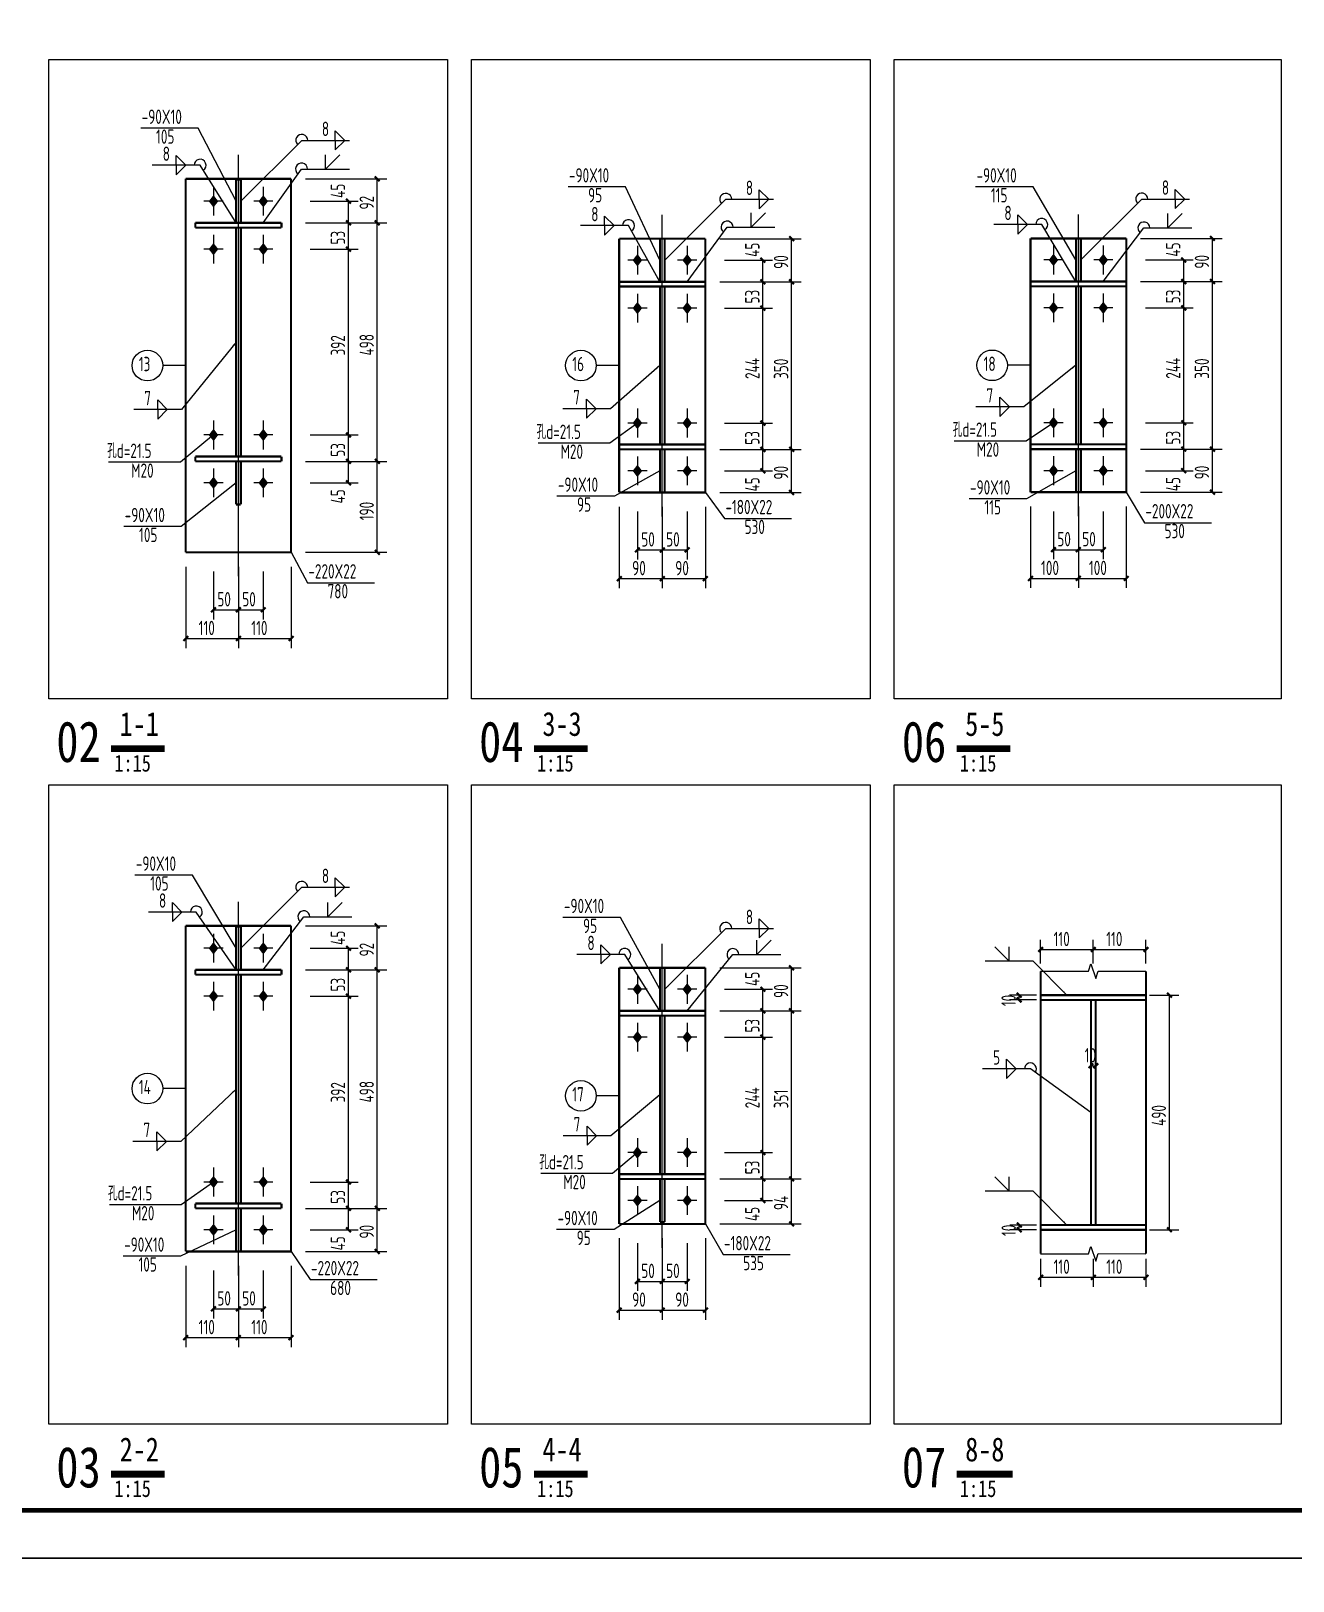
# Model space of a CAD drawing. Extents: x 4043574 to 4201224, y -1031091 to -644991.
# Drawn here: x 4085204 to 4111565, y -972166 to -939797 of the extents above; entities that cross this region are included whole.
import ezdxf

# ---------------------------------------------------------------- set-up
doc = ezdxf.new("R2010")
doc.units = 0
doc.header["$LTSCALE"] = 1000
doc.header["$MEASUREMENT"] = 0
for name, color, linetype in [('DIM_SYMB', 3, 'Continuous'), ('PUB_TEXT', 7, 'Continuous'), ('PUB_TITLE', 4, 'Continuous'), ('尺寸标注', 253, 'Continuous'), ('层10', 253, 'Continuous'), ('层1000', 2, 'Continuous'), ('焊缝标注', 253, 'Continuous'), ('编号标注', 253, 'Continuous'), ('螺栓孔标注', 253, 'Continuous'), ('钢板标注', 253, 'Continuous')]:
    doc.layers.add(name, color=color, linetype=linetype)
doc.styles.add('BIANHAO', font='SIMHEI.TTF', dxfattribs={"width": 0.8})
doc.styles.add('BILI', font='SIMHEI.TTF', dxfattribs={"width": 0.7, "height": 350})
doc.styles.add('TSSD', font='tssdeng.shx', dxfattribs={"width": 0.7, "height": 300, "bigfont": 'tssdchn.shx'})
doc.styles.add('TUMING', font='SimSun.ttf', dxfattribs={"width": 0.8, "height": 400})

msp = doc.modelspace()

# ---------------------------------------------------------------- linework, layer by layer
at = {"linetype": 'ByBlock', "ltscale": 0.01}
for points in [[(4085574, -940391), (4093905, -940391), (4093905, -953741), (4085574, -953741)], [(4094405, -940391), (4102736, -940391), (4102736, -953741), (4094405, -953741)], [(4103236, -940391), (4111315, -940391), (4111315, -953741), (4103236, -953741)], [(4085574, -955541), (4093905, -955541), (4093905, -968891), (4085574, -968891)], [(4094405, -955541), (4102736, -955541), (4102736, -968891), (4094405, -968891)], [(4103236, -955541), (4111315, -955541), (4111315, -968891), (4103236, -968891)]]:
    msp.add_lwpolyline(points, close=True, dxfattribs=at)
at = {"layer": 'DIM_SYMB', "color": 3, "const_width": 143}
for points in [[(4086878, -954784), (4087999, -954784)], [(4095709, -954784), (4096830, -954784)], [(4104540, -954784), (4105661, -954784)], [(4086878, -969934), (4087999, -969934)], [(4095709, -969934), (4096830, -969934)], [(4104540, -969934), (4105712, -969934)]]:
    msp.add_lwpolyline(points, dxfattribs=at)
at = {"layer": 'PUB_TITLE'}
for points in [[(4043574, -971691), (4148674, -971691), (4148674, -912291), (4043574, -912291)], [(4043574, -1031091), (4148674, -1031091), (4148674, -971691), (4043574, -971691)]]:
    msp.add_lwpolyline(points, close=True, dxfattribs=at)
at = {"layer": 'PUB_TITLE', "const_width": 100}
msp.add_lwpolyline([(4046074, -970691), (4147674, -970691), (4147674, -913291), (4046074, -913291)], close=True, dxfattribs=at)
at = {"layer": '尺寸标注', "color": 253, "linetype": 'ByBlock'}
for p, q in [((4090936, -942884), (4092636, -942884)), ((4091036, -943353), (4092036, -943353)), ((4090936, -943803), (4092636, -943803)), ((4090936, -943803), (4092636, -943803)), ((4091036, -943803), (4092036, -943803)), ((4091036, -943803), (4092036, -943803)), ((4099591, -944134), (4101291, -944134)), ((4108382, -944129), (4110082, -944129)), ((4091036, -944353), (4092036, -944353)), ((4091036, -944353), (4092036, -944353)), ((4099691, -944584), (4100691, -944584)), ((4108482, -944579), (4109482, -944579)), ((4099591, -945034), (4101291, -945034)), ((4099591, -945034), (4101291, -945034)), ((4099691, -945034), (4100691, -945034)), ((4099691, -945034), (4100691, -945034)), ((4108382, -945029), (4110082, -945029)), ((4108382, -945029), (4110082, -945029)), ((4108482, -945029), (4109482, -945029)), ((4108482, -945029), (4109482, -945029)), ((4099691, -945584), (4100691, -945584)), ((4099691, -945584), (4100691, -945584)), ((4108482, -945579), (4109482, -945579)), ((4108482, -945579), (4109482, -945579)), ((4099691, -947984), (4100691, -947984)), ((4099691, -947984), (4100691, -947984)), ((4108482, -947979), (4109482, -947979)), ((4108482, -947979), (4109482, -947979)), ((4091036, -948234), (4092036, -948234)), ((4091036, -948234), (4092036, -948234)), ((4099591, -948534), (4101291, -948534)), ((4099591, -948534), (4101291, -948534)), ((4099691, -948534), (4100691, -948534)), ((4099691, -948534), (4100691, -948534)), ((4108382, -948529), (4110082, -948529)), ((4108382, -948529), (4110082, -948529)), ((4108482, -948529), (4109482, -948529)), ((4108482, -948529), (4109482, -948529)), ((4090936, -948784), (4092636, -948784)), ((4090936, -948784), (4092636, -948784)), ((4091036, -948784), (4092036, -948784)), ((4091036, -948784), (4092036, -948784)), ((4099691, -948984), (4100691, -948984)), ((4108482, -948979), (4109482, -948979)), ((4091036, -949234), (4092036, -949234)), ((4099591, -949434), (4101291, -949434)), ((4108382, -949429), (4110082, -949429)), ((4097491, -949734), (4097491, -951434)), ((4097871, -949834), (4097871, -950834)), ((4098391, -949734), (4098391, -951434)), ((4098391, -949734), (4098391, -951434)), ((4098391, -949834), (4098391, -950834)), ((4098391, -949834), (4098391, -950834)), ((4098911, -949834), (4098911, -950834)), ((4099291, -949734), (4099291, -951434)), ((4106082, -949729), (4106082, -951429)), ((4106562, -949829), (4106562, -950829)), ((4107082, -949729), (4107082, -951429)), ((4107082, -949729), (4107082, -951429)), ((4107082, -949829), (4107082, -950829)), ((4107082, -949829), (4107082, -950829)), ((4107602, -949829), (4107602, -950829)), ((4108082, -949729), (4108082, -951429)), ((4088436, -950984), (4088436, -952684)), ((4089536, -950984), (4089536, -952684)), ((4089536, -950984), (4089536, -952684)), ((4090636, -950984), (4090636, -952684)), ((4090936, -950684), (4092636, -950684)), ((4089016, -951084), (4089016, -952084)), ((4089536, -951084), (4089536, -952084)), ((4089536, -951084), (4089536, -952084)), ((4090056, -951084), (4090056, -952084)), ((4090936, -958484), (4092636, -958484)), ((4091036, -958953), (4092036, -958953)), ((4106294, -959268), (4106294, -958779)), ((4107394, -959268), (4107394, -958779)), ((4108494, -959268), (4108494, -958779)), ((4090936, -959403), (4092636, -959403)), ((4090936, -959403), (4092636, -959403)), ((4091036, -959403), (4092036, -959403)), ((4091036, -959403), (4092036, -959403)), ((4099591, -959360), (4101291, -959360)), ((4107294, -959432), (4107344, -959278)), ((4107344, -959278), (4107443, -959584)), ((4106294, -959432), (4107294, -959432)), ((4107443, -959584), (4107494, -959430)), ((4107494, -959430), (4108494, -959432)), ((4091036, -959953), (4092036, -959953)), ((4091036, -959953), (4092036, -959953)), ((4099691, -959810), (4100691, -959810)), ((4106210, -959932), (4105644, -959932)), ((4106210, -960032), (4105644, -960032)), ((4108564, -959932), (4109183, -959932)), ((4099591, -960260), (4101291, -960260)), ((4099591, -960260), (4101291, -960260)), ((4099691, -960260), (4100691, -960260)), ((4099691, -960260), (4100691, -960260)), ((4099691, -960810), (4100691, -960810)), ((4099691, -960810), (4100691, -960810)), ((4107344, -961417), (4107344, -961207)), ((4107444, -961417), (4107444, -961207)), ((4099691, -963220), (4100691, -963220)), ((4099691, -963220), (4100691, -963220)), ((4091036, -963834), (4092036, -963834)), ((4091036, -963834), (4092036, -963834)), ((4099591, -963770), (4101291, -963770)), ((4099591, -963770), (4101291, -963770)), ((4099691, -963770), (4100691, -963770)), ((4099691, -963770), (4100691, -963770)), ((4099691, -964220), (4100691, -964220)), ((4090936, -964384), (4092636, -964384)), ((4090936, -964384), (4092636, -964384)), ((4091036, -964384), (4092036, -964384)), ((4091036, -964384), (4092036, -964384)), ((4091036, -964834), (4092036, -964834)), ((4099591, -964710), (4101291, -964710)), ((4106204, -964732), (4105647, -964732)), ((4106204, -964832), (4105647, -964832)), ((4108564, -964832), (4109183, -964832)), ((4097491, -965010), (4097491, -966710)), ((4097871, -965110), (4097871, -966110)), ((4098391, -965010), (4098391, -966710)), ((4098391, -965010), (4098391, -966710)), ((4098391, -965110), (4098391, -966110)), ((4098391, -965110), (4098391, -966110)), ((4098911, -965110), (4098911, -966110)), ((4099291, -965010), (4099291, -966710)), ((4107294, -965332), (4107344, -965178)), ((4107344, -965178), (4107443, -965484)), ((4090936, -965284), (4092636, -965284)), ((4106294, -965332), (4107294, -965332)), ((4106294, -965435), (4106294, -966023)), ((4107394, -965435), (4107394, -966023)), ((4107443, -965484), (4107494, -965330)), ((4107494, -965330), (4108494, -965332)), ((4108494, -965435), (4108494, -966023)), ((4088436, -965584), (4088436, -967284)), ((4089016, -965684), (4089016, -966684)), ((4089536, -965584), (4089536, -967284)), ((4089536, -965584), (4089536, -967284)), ((4089536, -965684), (4089536, -966684)), ((4089536, -965684), (4089536, -966684)), ((4090056, -965684), (4090056, -966684)), ((4090636, -965584), (4090636, -967284))]:
    msp.add_line(p, q, dxfattribs=at)
at = {"layer": '尺寸标注'}
for p, q in [((4092436, -943803), (4092436, -942884)), ((4091836, -943803), (4091836, -943353)), ((4091836, -944353), (4091836, -943803)), ((4092436, -948784), (4092436, -943803)), ((4101091, -945034), (4101091, -944134)), ((4109882, -945029), (4109882, -944129)), ((4091836, -948234), (4091836, -944353)), ((4100491, -945034), (4100491, -944584)), ((4109282, -945029), (4109282, -944579)), ((4100491, -945584), (4100491, -945034)), ((4101091, -948534), (4101091, -945034)), ((4109282, -945579), (4109282, -945029)), ((4109882, -948529), (4109882, -945029)), ((4100491, -947984), (4100491, -945584)), ((4109282, -947979), (4109282, -945579)), ((4100491, -948534), (4100491, -947984)), ((4109282, -948529), (4109282, -947979)), ((4091836, -948784), (4091836, -948234)), ((4100491, -948984), (4100491, -948534)), ((4101091, -949434), (4101091, -948534)), ((4109282, -948979), (4109282, -948529)), ((4109882, -949429), (4109882, -948529)), ((4091836, -949234), (4091836, -948784)), ((4092436, -950684), (4092436, -948784)), ((4097871, -950634), (4098391, -950634)), ((4098391, -950634), (4098911, -950634)), ((4106562, -950629), (4107082, -950629)), ((4107082, -950629), (4107602, -950629)), ((4097491, -951234), (4098391, -951234)), ((4098391, -951234), (4099291, -951234)), ((4106082, -951229), (4107082, -951229)), ((4107082, -951229), (4108082, -951229)), ((4089016, -951884), (4089536, -951884)), ((4089536, -951884), (4090056, -951884)), ((4088436, -952484), (4089536, -952484)), ((4089536, -952484), (4090636, -952484)), ((4092436, -959403), (4092436, -958484)), ((4091836, -959403), (4091836, -958953)), ((4106294, -958979), (4107394, -958979)), ((4107394, -958979), (4108494, -958979)), ((4091836, -959953), (4091836, -959403)), ((4092436, -964384), (4092436, -959403)), ((4101091, -960260), (4101091, -959360)), ((4091836, -963834), (4091836, -959953)), ((4100491, -960260), (4100491, -959810)), ((4105844, -960032), (4105844, -959932)), ((4108983, -964832), (4108983, -959932)), ((4100491, -960810), (4100491, -960260)), ((4101091, -963770), (4101091, -960260)), ((4100491, -963220), (4100491, -960810)), ((4107344, -961407), (4107444, -961407)), ((4100491, -963770), (4100491, -963220)), ((4091836, -964384), (4091836, -963834)), ((4100491, -964220), (4100491, -963770)), ((4101091, -964710), (4101091, -963770)), ((4091836, -964834), (4091836, -964384)), ((4092436, -965284), (4092436, -964384)), ((4105847, -964832), (4105847, -964732)), ((4106294, -965823), (4107394, -965823)), ((4107394, -965823), (4108494, -965823)), ((4097871, -965910), (4098391, -965910)), ((4098391, -965910), (4098911, -965910)), ((4089016, -966484), (4089536, -966484)), ((4089536, -966484), (4090056, -966484)), ((4097491, -966510), (4098391, -966510)), ((4098391, -966510), (4099291, -966510)), ((4088436, -967084), (4089536, -967084)), ((4089536, -967084), (4090636, -967084))]:
    msp.add_line(p, q, dxfattribs=at)
at = {"layer": '尺寸标注', "const_width": 45}
for points in [[(4092386, -942834), (4092486, -942934)], [(4091786, -943303), (4091886, -943403)], [(4091786, -943753), (4091886, -943853)], [(4091786, -943753), (4091886, -943853)], [(4092386, -943753), (4092486, -943853)], [(4092386, -943753), (4092486, -943853)], [(4101041, -944084), (4101141, -944184)], [(4109832, -944079), (4109932, -944179)], [(4091786, -944303), (4091886, -944403)], [(4091786, -944303), (4091886, -944403)], [(4100441, -944534), (4100541, -944634)], [(4109232, -944529), (4109332, -944629)], [(4100441, -944984), (4100541, -945084)], [(4100441, -944984), (4100541, -945084)], [(4101041, -944984), (4101141, -945084)], [(4101041, -944984), (4101141, -945084)], [(4109232, -944979), (4109332, -945079)], [(4109232, -944979), (4109332, -945079)], [(4109832, -944979), (4109932, -945079)], [(4109832, -944979), (4109932, -945079)], [(4100441, -945534), (4100541, -945634)], [(4100441, -945534), (4100541, -945634)], [(4109232, -945529), (4109332, -945629)], [(4109232, -945529), (4109332, -945629)], [(4100441, -947934), (4100541, -948034)], [(4100441, -947934), (4100541, -948034)], [(4109232, -947929), (4109332, -948029)], [(4109232, -947929), (4109332, -948029)], [(4091786, -948184), (4091886, -948284)], [(4091786, -948184), (4091886, -948284)], [(4091786, -948734), (4091886, -948834)], [(4091786, -948734), (4091886, -948834)], [(4092386, -948734), (4092486, -948834)], [(4092386, -948734), (4092486, -948834)], [(4100441, -948484), (4100541, -948584)], [(4100441, -948484), (4100541, -948584)], [(4101041, -948484), (4101141, -948584)], [(4101041, -948484), (4101141, -948584)], [(4109232, -948479), (4109332, -948579)], [(4109232, -948479), (4109332, -948579)], [(4109832, -948479), (4109932, -948579)], [(4109832, -948479), (4109932, -948579)], [(4100441, -948934), (4100541, -949034)], [(4109232, -948929), (4109332, -949029)], [(4091786, -949184), (4091886, -949284)], [(4101041, -949384), (4101141, -949484)], [(4109832, -949379), (4109932, -949479)], [(4092386, -950634), (4092486, -950734)], [(4097821, -950684), (4097921, -950584)], [(4098341, -950684), (4098441, -950584)], [(4098341, -950684), (4098441, -950584)], [(4098861, -950684), (4098961, -950584)], [(4106512, -950679), (4106612, -950579)], [(4107032, -950679), (4107132, -950579)], [(4107032, -950679), (4107132, -950579)], [(4107552, -950679), (4107652, -950579)], [(4097441, -951284), (4097541, -951184)], [(4098341, -951284), (4098441, -951184)], [(4098341, -951284), (4098441, -951184)], [(4099241, -951284), (4099341, -951184)], [(4106032, -951279), (4106132, -951179)], [(4107032, -951279), (4107132, -951179)], [(4107032, -951279), (4107132, -951179)], [(4108032, -951279), (4108132, -951179)], [(4088966, -951934), (4089066, -951834)], [(4089486, -951934), (4089586, -951834)], [(4089486, -951934), (4089586, -951834)], [(4090006, -951934), (4090106, -951834)], [(4088386, -952534), (4088486, -952434)], [(4089486, -952534), (4089586, -952434)], [(4089486, -952534), (4089586, -952434)], [(4090586, -952534), (4090686, -952434)], [(4092386, -958434), (4092486, -958534)], [(4091786, -958903), (4091886, -959003)], [(4106244, -959029), (4106344, -958929)], [(4107344, -959029), (4107444, -958929)], [(4108444, -959029), (4108544, -958929)], [(4091786, -959353), (4091886, -959453)], [(4091786, -959353), (4091886, -959453)], [(4092386, -959353), (4092486, -959453)], [(4092386, -959353), (4092486, -959453)], [(4101041, -959310), (4101141, -959410)], [(4100441, -959760), (4100541, -959860)], [(4091786, -959903), (4091886, -960003)], [(4091786, -959903), (4091886, -960003)], [(4105794, -959882), (4105894, -959982)], [(4105794, -959982), (4105894, -960082)], [(4108933, -959882), (4109033, -959982)], [(4100441, -960210), (4100541, -960310)], [(4100441, -960210), (4100541, -960310)], [(4101041, -960210), (4101141, -960310)], [(4101041, -960210), (4101141, -960310)], [(4100441, -960760), (4100541, -960860)], [(4100441, -960760), (4100541, -960860)], [(4107294, -961457), (4107394, -961357)], [(4107394, -961457), (4107494, -961357)], [(4100441, -963170), (4100541, -963270)], [(4100441, -963170), (4100541, -963270)], [(4091786, -963784), (4091886, -963884)], [(4091786, -963784), (4091886, -963884)], [(4100441, -963720), (4100541, -963820)], [(4100441, -963720), (4100541, -963820)], [(4101041, -963720), (4101141, -963820)], [(4101041, -963720), (4101141, -963820)], [(4100441, -964170), (4100541, -964270)], [(4091786, -964334), (4091886, -964434)], [(4091786, -964334), (4091886, -964434)], [(4092386, -964334), (4092486, -964434)], [(4092386, -964334), (4092486, -964434)], [(4091786, -964784), (4091886, -964884)], [(4101041, -964660), (4101141, -964760)], [(4105797, -964682), (4105897, -964782)], [(4105797, -964782), (4105897, -964882)], [(4108933, -964782), (4109033, -964882)], [(4092386, -965234), (4092486, -965334)], [(4097821, -965960), (4097921, -965860)], [(4098341, -965960), (4098441, -965860)], [(4098341, -965960), (4098441, -965860)], [(4098861, -965960), (4098961, -965860)], [(4106244, -965873), (4106344, -965773)], [(4107344, -965873), (4107444, -965773)], [(4108444, -965873), (4108544, -965773)], [(4088966, -966534), (4089066, -966434)], [(4089486, -966534), (4089586, -966434)], [(4089486, -966534), (4089586, -966434)], [(4090006, -966534), (4090106, -966434)], [(4097441, -966560), (4097541, -966460)], [(4098341, -966560), (4098441, -966460)], [(4098341, -966560), (4098441, -966460)], [(4099241, -966560), (4099341, -966460)], [(4088386, -967134), (4088486, -967034)], [(4089486, -967134), (4089586, -967034)], [(4089486, -967134), (4089586, -967034)], [(4090586, -967134), (4090686, -967034)]]:
    msp.add_lwpolyline(points, dxfattribs=at)
at = {"layer": '尺寸标注', "color": 3, "const_width": 45}
for points in [[(4090436, -943803), (4088636, -943803)], [(4088636, -943803), (4088636, -943903)], [(4088636, -943903), (4090436, -943903)], [(4089486, -948684), (4089486, -943903)], [(4089586, -948684), (4089586, -943903)], [(4090436, -943903), (4090436, -943803)], [(4099291, -945034), (4097491, -945034)], [(4097491, -945034), (4097491, -945134)], [(4097491, -945134), (4099291, -945134)], [(4098341, -948434), (4098341, -945134)], [(4098441, -948434), (4098441, -945134)], [(4099291, -945134), (4099291, -945034)], [(4108082, -945029), (4106082, -945029)], [(4106082, -945029), (4106082, -945129)], [(4106082, -945129), (4108082, -945129)], [(4107032, -948429), (4107032, -945129)], [(4107132, -948429), (4107132, -945129)], [(4108082, -945129), (4108082, -945029)], [(4099291, -948434), (4097491, -948434)], [(4097491, -948434), (4097491, -948534)], [(4099291, -948534), (4099291, -948434)], [(4108082, -948429), (4106082, -948429)], [(4106082, -948429), (4106082, -948529)], [(4108082, -948529), (4108082, -948429)], [(4090436, -948684), (4088636, -948684)], [(4088636, -948684), (4088636, -948784)], [(4090436, -948784), (4090436, -948684)], [(4097491, -948534), (4099291, -948534)], [(4106082, -948529), (4108082, -948529)], [(4088636, -948784), (4090436, -948784)], [(4090436, -959403), (4088636, -959403)], [(4088636, -959403), (4088636, -959503)], [(4090436, -959503), (4090436, -959403)], [(4106294, -965332), (4106294, -959432)], [(4108494, -965332), (4108494, -959432)], [(4088636, -959503), (4090436, -959503)], [(4089486, -964284), (4089486, -959503)], [(4089586, -964284), (4089586, -959503)], [(4099291, -960260), (4097491, -960260)], [(4097491, -960260), (4097491, -960360)], [(4097491, -960360), (4099291, -960360)], [(4098341, -963670), (4098341, -960360)], [(4098441, -963670), (4098441, -960360)], [(4099291, -960360), (4099291, -960260)], [(4099291, -963670), (4097491, -963670)], [(4097491, -963670), (4097491, -963770)], [(4097491, -963770), (4099291, -963770)], [(4099291, -963770), (4099291, -963670)], [(4090436, -964284), (4088636, -964284)], [(4088636, -964284), (4088636, -964384)], [(4090436, -964384), (4090436, -964284)], [(4088636, -964384), (4090436, -964384)]]:
    msp.add_lwpolyline(points, dxfattribs=at)
at = {"layer": '层10', "color": 253, "linetype": 'ByBlock'}
for p, q in [((4089016, -943053), (4089016, -943653)), ((4090056, -943053), (4090056, -943653)), ((4089216, -943353), (4088816, -943353)), ((4090256, -943353), (4089856, -943353)), ((4089016, -944053), (4089016, -944653)), ((4090056, -944053), (4090056, -944653)), ((4089216, -944353), (4088816, -944353)), ((4090256, -944353), (4089856, -944353)), ((4097871, -944284), (4097871, -944884)), ((4098911, -944284), (4098911, -944884)), ((4106562, -944279), (4106562, -944879)), ((4107602, -944279), (4107602, -944879)), ((4098071, -944584), (4097671, -944584)), ((4099111, -944584), (4098711, -944584)), ((4106762, -944579), (4106362, -944579)), ((4107802, -944579), (4107402, -944579)), ((4097871, -945284), (4097871, -945884)), ((4098911, -945284), (4098911, -945884)), ((4106562, -945279), (4106562, -945879)), ((4107602, -945279), (4107602, -945879)), ((4098071, -945584), (4097671, -945584)), ((4099111, -945584), (4098711, -945584)), ((4106762, -945579), (4106362, -945579)), ((4107802, -945579), (4107402, -945579)), ((4097871, -947684), (4097871, -948284)), ((4098911, -947684), (4098911, -948284)), ((4106562, -947679), (4106562, -948279)), ((4107602, -947679), (4107602, -948279)), ((4089016, -947934), (4089016, -948534)), ((4090056, -947934), (4090056, -948534)), ((4098071, -947984), (4097671, -947984)), ((4099111, -947984), (4098711, -947984)), ((4106762, -947979), (4106362, -947979)), ((4107802, -947979), (4107402, -947979)), ((4089216, -948234), (4088816, -948234)), ((4090256, -948234), (4089856, -948234)), ((4097871, -948684), (4097871, -949284)), ((4098911, -948684), (4098911, -949284)), ((4106562, -948679), (4106562, -949279)), ((4107602, -948679), (4107602, -949279)), ((4089016, -948934), (4089016, -949534)), ((4090056, -948934), (4090056, -949534)), ((4098071, -948984), (4097671, -948984)), ((4099111, -948984), (4098711, -948984)), ((4106762, -948979), (4106362, -948979)), ((4107802, -948979), (4107402, -948979)), ((4089216, -949234), (4088816, -949234)), ((4090256, -949234), (4089856, -949234)), ((4089016, -958653), (4089016, -959253)), ((4090056, -958653), (4090056, -959253)), ((4089216, -958953), (4088816, -958953)), ((4090256, -958953), (4089856, -958953)), ((4089016, -959653), (4089016, -960253)), ((4090056, -959653), (4090056, -960253)), ((4097871, -959510), (4097871, -960110)), ((4098911, -959510), (4098911, -960110)), ((4089216, -959953), (4088816, -959953)), ((4090256, -959953), (4089856, -959953)), ((4098071, -959810), (4097671, -959810)), ((4099111, -959810), (4098711, -959810)), ((4097871, -960510), (4097871, -961110)), ((4098911, -960510), (4098911, -961110)), ((4098071, -960810), (4097671, -960810)), ((4099111, -960810), (4098711, -960810)), ((4097871, -962920), (4097871, -963520)), ((4098911, -962920), (4098911, -963520)), ((4098071, -963220), (4097671, -963220)), ((4099111, -963220), (4098711, -963220)), ((4089016, -963534), (4089016, -964134)), ((4090056, -963534), (4090056, -964134)), ((4089216, -963834), (4088816, -963834)), ((4090256, -963834), (4089856, -963834)), ((4097871, -963920), (4097871, -964520)), ((4098911, -963920), (4098911, -964520)), ((4098071, -964220), (4097671, -964220)), ((4099111, -964220), (4098711, -964220)), ((4089016, -964534), (4089016, -965134)), ((4090056, -964534), (4090056, -965134)), ((4089216, -964834), (4088816, -964834)), ((4090256, -964834), (4089856, -964834))]:
    msp.add_line(p, q, dxfattribs=at)
at = {"layer": '层10'}
for points in [[(4089016, -943223), (4088916, -943353), (4089116, -943353), (4089016, -943483)], [(4090056, -943223), (4089956, -943353), (4090156, -943353), (4090056, -943483)], [(4089016, -944223), (4088916, -944353), (4089116, -944353), (4089016, -944483)], [(4090056, -944223), (4089956, -944353), (4090156, -944353), (4090056, -944483)], [(4097871, -944454), (4097771, -944584), (4097971, -944584), (4097871, -944714)], [(4098911, -944454), (4098811, -944584), (4099011, -944584), (4098911, -944714)], [(4106562, -944449), (4106462, -944579), (4106662, -944579), (4106562, -944709)], [(4107602, -944449), (4107502, -944579), (4107702, -944579), (4107602, -944709)], [(4097871, -945454), (4097771, -945584), (4097971, -945584), (4097871, -945714)], [(4098911, -945454), (4098811, -945584), (4099011, -945584), (4098911, -945714)], [(4106562, -945449), (4106462, -945579), (4106662, -945579), (4106562, -945709)], [(4107602, -945449), (4107502, -945579), (4107702, -945579), (4107602, -945709)], [(4097871, -947854), (4097771, -947984), (4097971, -947984), (4097871, -948114)], [(4098911, -947854), (4098811, -947984), (4099011, -947984), (4098911, -948114)], [(4106562, -947849), (4106462, -947979), (4106662, -947979), (4106562, -948109)], [(4107602, -947849), (4107502, -947979), (4107702, -947979), (4107602, -948109)], [(4089016, -948104), (4088916, -948234), (4089116, -948234), (4089016, -948364)], [(4090056, -948104), (4089956, -948234), (4090156, -948234), (4090056, -948364)], [(4097871, -948854), (4097771, -948984), (4097971, -948984), (4097871, -949114)], [(4098911, -948854), (4098811, -948984), (4099011, -948984), (4098911, -949114)], [(4106562, -948849), (4106462, -948979), (4106662, -948979), (4106562, -949109)], [(4107602, -948849), (4107502, -948979), (4107702, -948979), (4107602, -949109)], [(4089016, -949104), (4088916, -949234), (4089116, -949234), (4089016, -949364)], [(4090056, -949104), (4089956, -949234), (4090156, -949234), (4090056, -949364)], [(4089016, -958823), (4088916, -958953), (4089116, -958953), (4089016, -959083)], [(4090056, -958823), (4089956, -958953), (4090156, -958953), (4090056, -959083)], [(4097871, -959680), (4097771, -959810), (4097971, -959810), (4097871, -959940)], [(4098911, -959680), (4098811, -959810), (4099011, -959810), (4098911, -959940)], [(4089016, -959823), (4088916, -959953), (4089116, -959953), (4089016, -960083)], [(4090056, -959823), (4089956, -959953), (4090156, -959953), (4090056, -960083)], [(4097871, -960680), (4097771, -960810), (4097971, -960810), (4097871, -960940)], [(4098911, -960680), (4098811, -960810), (4099011, -960810), (4098911, -960940)], [(4097871, -963090), (4097771, -963220), (4097971, -963220), (4097871, -963350)], [(4098911, -963090), (4098811, -963220), (4099011, -963220), (4098911, -963350)], [(4089016, -963704), (4088916, -963834), (4089116, -963834), (4089016, -963964)], [(4090056, -963704), (4089956, -963834), (4090156, -963834), (4090056, -963964)], [(4097871, -964090), (4097771, -964220), (4097971, -964220), (4097871, -964350)], [(4098911, -964090), (4098811, -964220), (4099011, -964220), (4098911, -964350)], [(4089016, -964704), (4088916, -964834), (4089116, -964834), (4089016, -964964)], [(4090056, -964704), (4089956, -964834), (4090156, -964834), (4090056, -964964)]]:
    msp.add_solid(points, dxfattribs=at)
at = {"layer": '层1000', "const_width": 45}
for points in [[(4090636, -942884), (4088436, -942884)], [(4088436, -942884), (4088436, -950684)], [(4089586, -942903), (4089486, -942903)], [(4089486, -942903), (4089486, -943803)], [(4089586, -943803), (4089586, -942903)], [(4090636, -950684), (4090636, -942884)], [(4089486, -943803), (4089586, -943803)], [(4099291, -944134), (4097491, -944134)], [(4097491, -944134), (4097491, -949434)], [(4098441, -944134), (4098341, -944134)], [(4098341, -944134), (4098341, -945034)], [(4098441, -945034), (4098441, -944134)], [(4099291, -949434), (4099291, -944134)], [(4108082, -944129), (4106082, -944129)], [(4106082, -944129), (4106082, -949429)], [(4107132, -944129), (4107032, -944129)], [(4107032, -944129), (4107032, -945029)], [(4107132, -945029), (4107132, -944129)], [(4108082, -949429), (4108082, -944129)], [(4098341, -945034), (4098441, -945034)], [(4107032, -945029), (4107132, -945029)], [(4098341, -948534), (4098441, -948534)], [(4098341, -949434), (4098341, -948534)], [(4098441, -948534), (4098441, -949434)], [(4107032, -948529), (4107132, -948529)], [(4107032, -949429), (4107032, -948529)], [(4107132, -948529), (4107132, -949429)], [(4089486, -948784), (4089586, -948784)], [(4089486, -949684), (4089486, -948784)], [(4089586, -948784), (4089586, -949684)], [(4089586, -949684), (4089486, -949684)], [(4097491, -949434), (4099291, -949434)], [(4098441, -949434), (4098341, -949434)], [(4106082, -949429), (4108082, -949429)], [(4107132, -949429), (4107032, -949429)], [(4088436, -950684), (4090636, -950684)], [(4090636, -958484), (4088436, -958484)], [(4088436, -958484), (4088436, -965284)], [(4089586, -958503), (4089486, -958503)], [(4089486, -958503), (4089486, -959403)], [(4089586, -959403), (4089586, -958503)], [(4090636, -965284), (4090636, -958484)], [(4089486, -959403), (4089586, -959403)], [(4099291, -959360), (4097491, -959360)], [(4097491, -959360), (4097491, -964710)], [(4098441, -959360), (4098341, -959360)], [(4098341, -959360), (4098341, -960260)], [(4098441, -960260), (4098441, -959360)], [(4099291, -964710), (4099291, -959360)], [(4098341, -960260), (4098441, -960260)], [(4098341, -963770), (4098441, -963770)], [(4098341, -964670), (4098341, -963770)], [(4098441, -963770), (4098441, -964670)], [(4089486, -964384), (4089586, -964384)], [(4089486, -965284), (4089486, -964384)], [(4089586, -964384), (4089586, -965284)], [(4097491, -964710), (4099291, -964710)], [(4098441, -964670), (4098341, -964670)], [(4088436, -965284), (4090636, -965284)], [(4089586, -965284), (4089486, -965284)]]:
    msp.add_lwpolyline(points, dxfattribs=at)
at = {"layer": '焊缝标注', "color": 253, "linetype": 'ByBlock'}
for p, q in [((4091559, -941881), (4091759, -942081)), ((4091559, -942081), (4091559, -941881)), ((4090859, -942081), (4091859, -942081)), ((4091559, -942281), (4091759, -942081)), ((4091559, -942081), (4091559, -942281)), ((4088435, -942600), (4088235, -942400)), ((4088235, -942600), (4088235, -942400)), ((4091354, -942680), (4091354, -942380)), ((4091354, -942680), (4091654, -942380)), ((4088735, -942600), (4087735, -942600)), ((4088435, -942600), (4088235, -942800)), ((4088235, -942600), (4088235, -942800)), ((4090854, -942680), (4091854, -942680)), ((4100415, -943112), (4100615, -943312)), ((4100415, -943312), (4100415, -943112)), ((4109105, -943107), (4109305, -943307)), ((4109105, -943307), (4109105, -943107)), ((4099715, -943312), (4100715, -943312)), ((4100415, -943512), (4100615, -943312)), ((4100415, -943312), (4100415, -943512)), ((4108405, -943307), (4109405, -943307)), ((4109105, -943507), (4109305, -943307)), ((4109105, -943307), (4109105, -943507)), ((4097685, -943861), (4096685, -943861)), ((4097385, -943861), (4097185, -943661)), ((4097185, -943861), (4097185, -943661)), ((4097385, -943861), (4097185, -944061)), ((4097185, -943861), (4097185, -944061)), ((4100244, -943893), (4100244, -943593)), ((4100244, -943893), (4100544, -943593)), ((4106316, -943837), (4105316, -943837)), ((4106016, -943837), (4105816, -943637)), ((4105816, -943837), (4105816, -943637)), ((4106016, -943837), (4105816, -944037)), ((4105816, -943837), (4105816, -944037)), ((4108950, -943910), (4108950, -943610)), ((4108950, -943910), (4109250, -943610)), ((4099744, -943893), (4100744, -943893)), ((4108450, -943910), (4109450, -943910)), ((4088350, -947703), (4087350, -947703)), ((4088050, -947703), (4087850, -947503)), ((4087850, -947703), (4087850, -947503)), ((4088050, -947703), (4087850, -947903)), ((4087850, -947703), (4087850, -947903)), ((4097310, -947685), (4096310, -947685)), ((4097010, -947685), (4096810, -947485)), ((4096810, -947685), (4096810, -947485)), ((4097010, -947685), (4096810, -947885)), ((4096810, -947685), (4096810, -947885)), ((4105942, -947647), (4104942, -947647)), ((4105642, -947647), (4105442, -947447)), ((4105442, -947647), (4105442, -947447)), ((4105642, -947647), (4105442, -947847)), ((4105442, -947647), (4105442, -947847)), ((4091559, -957480), (4091759, -957680)), ((4091559, -957680), (4091559, -957480)), ((4090859, -957680), (4091859, -957680)), ((4091559, -957880), (4091759, -957680)), ((4091559, -957680), (4091559, -957880)), ((4088357, -958196), (4088157, -957996)), ((4088157, -958196), (4088157, -957996)), ((4091403, -958296), (4091403, -957996)), ((4091403, -958296), (4091703, -957996)), ((4088657, -958196), (4087657, -958196)), ((4088357, -958196), (4088157, -958396)), ((4088157, -958196), (4088157, -958396)), ((4090903, -958296), (4091903, -958296)), ((4100415, -958338), (4100615, -958538)), ((4100415, -958538), (4100415, -958338)), ((4099715, -958538), (4100715, -958538)), ((4100415, -958738), (4100615, -958538)), ((4100415, -958538), (4100415, -958738)), ((4097606, -959081), (4096606, -959081)), ((4097306, -959081), (4097106, -958881)), ((4097106, -959081), (4097106, -958881)), ((4097306, -959081), (4097106, -959281)), ((4097106, -959081), (4097106, -959281)), ((4099867, -959085), (4100867, -959085)), ((4100367, -959085), (4100367, -958785)), ((4100367, -959085), (4100667, -958785)), ((4105637, -959224), (4105337, -958924)), ((4105637, -959224), (4105637, -958924)), ((4106137, -959224), (4105137, -959224)), ((4105781, -961472), (4105581, -961272)), ((4105581, -961472), (4105581, -961272)), ((4106081, -961472), (4105081, -961472)), ((4105781, -961472), (4105581, -961672)), ((4105581, -961472), (4105581, -961672)), ((4088033, -962986), (4087833, -962786)), ((4087833, -962986), (4087833, -962786)), ((4097318, -962868), (4096318, -962868)), ((4097018, -962868), (4096818, -962668)), ((4096818, -962868), (4096818, -962668)), ((4097018, -962868), (4096818, -963068)), ((4096818, -962868), (4096818, -963068)), ((4088333, -962986), (4087333, -962986)), ((4088033, -962986), (4087833, -963186)), ((4087833, -962986), (4087833, -963186)), ((4105637, -964024), (4105337, -963724)), ((4105637, -964024), (4105637, -963724)), ((4106137, -964024), (4105137, -964024))]:
    msp.add_line(p, q, dxfattribs=at)
at = {"layer": '焊缝标注'}
for p, q in [((4089586, -943353), (4090859, -942081)), ((4089486, -943803), (4088735, -942600)), ((4090056, -943803), (4090854, -942680)), ((4098441, -944584), (4099715, -943312)), ((4107132, -944579), (4108405, -943307)), ((4098341, -945034), (4097685, -943861)), ((4107032, -945029), (4106316, -943837)), ((4098911, -945034), (4099744, -943893)), ((4107602, -945029), (4108450, -943910)), ((4089486, -946294), (4088350, -947703)), ((4098341, -946784), (4097310, -947685)), ((4107032, -946779), (4105942, -947647)), ((4089586, -958953), (4090859, -957680)), ((4089486, -959403), (4088657, -958196)), ((4090056, -959403), (4090903, -958296)), ((4098441, -959810), (4099715, -958538)), ((4098341, -960260), (4097606, -959081)), ((4098911, -960260), (4099867, -959085)), ((4106844, -959932), (4106137, -959224)), ((4107344, -962382), (4106081, -961472)), ((4089486, -961893), (4088333, -962986)), ((4098341, -962015), (4097318, -962868)), ((4106844, -964732), (4106137, -964024))]:
    msp.add_line(p, q, dxfattribs=at)
for centre, start, end in [((4090859, -942081), 0, 224.9772), ((4088735, -942600), 301.9799, 180), ((4090854, -942680), 0, 234.6043), ((4099715, -943312), 0, 224.9772), ((4108405, -943307), 0, 224.9772), ((4097685, -943861), 299.2218, 180), ((4099744, -943893), 0, 233.8856), ((4106316, -943837), 300.9777, 180), ((4108450, -943910), 0, 232.8538), ((4090859, -957680), 0, 224.9772), ((4088657, -958196), 304.496, 180), ((4090903, -958296), 0, 232.5778), ((4099715, -958538), 0, 224.9772), ((4097606, -959081), 301.9565, 180), ((4099867, -959085), 0, 230.8729), ((4106081, -961472), 324.2366, 180)]:
    msp.add_arc(centre, 125, start, end, dxfattribs=at)
for points in [[(4089586, -943353), (4089667, -943293), (4089646, -943272)], [(4089486, -943803), (4089446, -943710), (4089420, -943726)], [(4090056, -943803), (4090126, -943730), (4090102, -943713)], [(4098441, -944584), (4098523, -944524), (4098502, -944503)], [(4107132, -944579), (4107213, -944519), (4107192, -944498)], [(4098341, -945034), (4098306, -944940), (4098280, -944954)], [(4098911, -945034), (4098983, -944962), (4098958, -944944)], [(4107032, -945029), (4106993, -944936), (4106968, -944951)], [(4107602, -945029), (4107674, -944958), (4107650, -944940)], [(4089486, -946294), (4089412, -946362), (4089435, -946381)], [(4098341, -946784), (4098256, -946839), (4098276, -946861)], [(4107032, -946779), (4106944, -946830), (4106963, -946853)], [(4089586, -958953), (4089667, -958893), (4089646, -958871)], [(4089486, -959403), (4089442, -959312), (4089417, -959329)], [(4090056, -959403), (4090129, -959332), (4090105, -959314)], [(4098441, -959810), (4098523, -959750), (4098502, -959729)], [(4106844, -959932), (4106784, -959850), (4106762, -959872)], [(4098341, -960260), (4098301, -960167), (4098276, -960183)], [(4098911, -960260), (4098986, -960192), (4098963, -960173)], [(4089486, -961893), (4089403, -961951), (4089424, -961973)], [(4098341, -962015), (4098255, -962068), (4098274, -962091)], [(4107344, -962382), (4107271, -962311), (4107254, -962336)], [(4106844, -964732), (4106784, -964650), (4106762, -964672)]]:
    msp.add_solid(points, dxfattribs=at)
at = {"layer": '编号标注', "color": 7, "linetype": 'ByBlock'}
for p, q in [((4089536, -951184), (4089536, -942384)), ((4098391, -949934), (4098391, -943634)), ((4107082, -949929), (4107082, -943629)), ((4089536, -965784), (4089536, -957984)), ((4098391, -965210), (4098391, -958860))]:
    msp.add_line(p, q, dxfattribs=at)
at = {"layer": '编号标注', "color": 253, "linetype": 'ByBlock'}
for p, q in [((4088436, -946784), (4087956, -946784)), ((4097491, -946784), (4097011, -946784)), ((4106082, -946779), (4105602, -946779)), ((4088436, -961884), (4087956, -961884)), ((4097491, -962035), (4097011, -962035))]:
    msp.add_line(p, q, dxfattribs=at)
at = {"layer": '编号标注', "const_width": 10}
for points in [[(4088441, -946784, 1), (4088431, -946784, 1), (4088441, -946784, 1)], [(4097496, -946784, 1), (4097486, -946784, 1), (4097496, -946784, 1)], [(4106087, -946779, 1), (4106077, -946779, 1), (4106087, -946779, 1)], [(4088441, -961884, 1), (4088431, -961884, 1), (4088441, -961884, 1)], [(4097496, -962035, 1), (4097486, -962035, 1), (4097496, -962035, 1)]]:
    msp.add_lwpolyline(points, format="xyb", close=True, dxfattribs=at)
at = {"layer": '编号标注', "color": 2, "const_width": 45}
for points in [[(4106294, -959932), (4108494, -959932)], [(4106294, -960032), (4106294, -959932)], [(4108494, -960032), (4106294, -960032)], [(4107444, -960032), (4107344, -960032)], [(4107344, -960032), (4107344, -964732)], [(4107444, -964732), (4107444, -960032)], [(4108494, -959932), (4108494, -960032)], [(4108494, -964732), (4106294, -964732)], [(4106294, -964732), (4106294, -964832)], [(4106294, -964832), (4108494, -964832)], [(4107344, -964732), (4107444, -964732)], [(4108494, -964832), (4108494, -964732)]]:
    msp.add_lwpolyline(points, dxfattribs=at)
at = {"layer": '编号标注'}
for centre in [(4087636, -946784), (4096691, -946784), (4105282, -946779), (4087636, -961884), (4096691, -962035)]:
    msp.add_circle(centre, 320, dxfattribs=at)
at = {"layer": '螺栓孔标注', "color": 253, "linetype": 'ByBlock'}
for p, q in [((4097871, -947984), (4097295, -948407)), ((4106562, -947979), (4105988, -948362)), ((4089016, -948234), (4088326, -948803)), ((4097295, -948407), (4095795, -948407)), ((4105988, -948362), (4104488, -948362)), ((4088326, -948803), (4086826, -948803)), ((4097871, -963220), (4097352, -963659)), ((4089016, -963834), (4088342, -964310)), ((4097352, -963659), (4095852, -963659)), ((4088342, -964310), (4086842, -964310))]:
    msp.add_line(p, q, dxfattribs=at)
at = {"layer": '螺栓孔标注', "const_width": 10}
for points in [[(4097876, -947984, 1), (4097866, -947984, 1), (4097876, -947984, 1)], [(4106567, -947979, 1), (4106557, -947979, 1), (4106567, -947979, 1)], [(4089021, -948234, 1), (4089011, -948234, 1), (4089021, -948234, 1)], [(4097876, -963220, 1), (4097866, -963220, 1), (4097876, -963220, 1)], [(4089021, -963834, 1), (4089011, -963834, 1), (4089021, -963834, 1)]]:
    msp.add_lwpolyline(points, format="xyb", close=True, dxfattribs=at)
at = {"layer": '钢板标注', "color": 253, "linetype": 'ByBlock'}
for p, q in [((4088696, -941828), (4087496, -941828)), ((4089486, -943353), (4088696, -941828)), ((4097621, -943051), (4096421, -943051)), ((4098341, -944584), (4097621, -943051)), ((4106134, -943052), (4104934, -943052)), ((4107032, -944579), (4106134, -943052)), ((4098341, -948984), (4097390, -949511)), ((4107032, -948979), (4105999, -949568)), ((4089486, -949234), (4088341, -950145)), ((4097390, -949511), (4096190, -949511)), ((4099291, -949434), (4099689, -949978)), ((4105999, -949568), (4104799, -949568)), ((4108082, -949429), (4108462, -950065)), ((4099689, -949978), (4101089, -949978)), ((4088341, -950145), (4087141, -950145)), ((4108462, -950065), (4109862, -950065)), ((4090636, -950684), (4090978, -951321)), ((4090978, -951321), (4092378, -951321)), ((4088574, -957424), (4087374, -957424)), ((4089486, -958953), (4088574, -957424)), ((4097516, -958309), (4096316, -958309)), ((4098341, -959810), (4097516, -958309)), ((4098341, -964220), (4097382, -964826)), ((4089486, -964834), (4088329, -965381)), ((4097382, -964826), (4096182, -964826)), ((4099291, -964710), (4099660, -965351)), ((4088329, -965381), (4087129, -965381)), ((4090636, -965284), (4091033, -965871)), ((4099660, -965351), (4101060, -965351)), ((4091033, -965871), (4092433, -965871))]:
    msp.add_line(p, q, dxfattribs=at)
at = {"layer": '钢板标注', "const_width": 10}
for points in [[(4089491, -943353, 1), (4089481, -943353, 1), (4089491, -943353, 1)], [(4098346, -944584, 1), (4098336, -944584, 1), (4098346, -944584, 1)], [(4107037, -944579, 1), (4107027, -944579, 1), (4107037, -944579, 1)], [(4098346, -948984, 1), (4098336, -948984, 1), (4098346, -948984, 1)], [(4107037, -948979, 1), (4107027, -948979, 1), (4107037, -948979, 1)], [(4089491, -949234, 1), (4089481, -949234, 1), (4089491, -949234, 1)], [(4099296, -949434, 1), (4099286, -949434, 1), (4099296, -949434, 1)], [(4108087, -949429, 1), (4108077, -949429, 1), (4108087, -949429, 1)], [(4090641, -950684, 1), (4090631, -950684, 1), (4090641, -950684, 1)], [(4089491, -958953, 1), (4089481, -958953, 1), (4089491, -958953, 1)], [(4098346, -959810, 1), (4098336, -959810, 1), (4098346, -959810, 1)], [(4098346, -964220, 1), (4098336, -964220, 1), (4098346, -964220, 1)], [(4089491, -964834, 1), (4089481, -964834, 1), (4089491, -964834, 1)], [(4099296, -964710, 1), (4099286, -964710, 1), (4099296, -964710, 1)], [(4090641, -965284, 1), (4090631, -965284, 1), (4090641, -965284, 1)]]:
    msp.add_lwpolyline(points, format="xyb", close=True, dxfattribs=at)

# ---------------------------------------------------------------- texts
at = {"layer": 'DIM_SYMB', "color": 7, "style": 'TUMING', "width": 0.8}
for s, p in [('1-1', (4087056, -954518)), ('3-3', (4095887, -954518)), ('5-5', (4104718, -954518)), ('2-2', (4087056, -969668)), ('4-4', (4095887, -969668)), ('8-8', (4104718, -969668))]:
    msp.add_text(s, height=501, dxfattribs=at).set_placement(p)
at = {"layer": 'PUB_TEXT', "width": 0.8}
for s, height, style, p in [('02', 851.7, 'BIANHAO', (4085733, -955063)), ('04', 851.7, 'BIANHAO', (4094564, -955063)), ('06', 851.7, 'BIANHAO', (4103395, -955063)), ('1:15', 350.7, 'BILI', (4086944, -955263)), ('1:15', 350.7, 'BILI', (4095775, -955262)), ('1:15', 350.7, 'BILI', (4104606, -955262)), ('03', 851.7, 'BIANHAO', (4085733, -970213)), ('05', 851.7, 'BIANHAO', (4094564, -970213)), ('07', 851.7, 'BIANHAO', (4103395, -970213)), ('1:15', 350.7, 'BILI', (4086944, -970412)), ('1:15', 350.7, 'BILI', (4095775, -970412)), ('1:15', 350.7, 'BILI', (4104606, -970412))]:
    msp.add_text(s, height=height, dxfattribs=dict(at, style=style)).set_placement(p)
at = {"layer": '尺寸标注', "style": 'TSSD', "width": 0.7}
for s, p in [('45', (4091766, -943283)), ('92', (4092366, -943524)), ('53', (4091766, -944258)), ('45', (4100421, -944514)), ('90', (4101021, -944764)), ('45', (4109212, -944509)), ('90', (4109812, -944759)), ('53', (4100421, -945489)), ('53', (4109212, -945484)), ('498', (4092366, -946574)), ('392', (4091766, -946574)), ('244', (4100421, -947064)), ('350', (4101021, -947064)), ('244', (4109212, -947059)), ('350', (4109812, -947059)), ('53', (4100421, -948439)), ('53', (4109212, -948434)), ('53', (4091766, -948689)), ('90', (4101021, -949164)), ('90', (4109812, -949159)), ('45', (4091766, -949664)), ('45', (4100421, -949414)), ('45', (4109212, -949409)), ('190', (4092366, -950014)), ('45', (4091766, -958883)), ('92', (4092366, -959123)), ('53', (4091766, -959858)), ('45', (4100421, -959740)), ('90', (4101021, -959990)), ('10', (4105774, -960162)), ('53', (4100421, -960715)), ('392', (4091766, -962173)), ('498', (4092366, -962173)), ('244', (4100421, -962295)), ('351', (4101021, -962295)), ('490', (4108913, -962662)), ('53', (4100421, -963675)), ('53', (4091766, -964289)), ('94', (4101021, -964420)), ('45', (4100421, -964650)), ('90', (4092366, -965014)), ('10', (4105777, -964962)), ('45', (4091766, -965264))]:
    msp.add_text(s, height=300, rotation=90, dxfattribs=at).set_placement(p)
for s, p in [('50', (4097951, -950564)), ('50', (4098471, -950564)), ('50', (4106642, -950559)), ('50', (4107162, -950559)), ('90', (4097761, -951164)), ('90', (4098661, -951164)), ('100', (4106302, -951159)), ('100', (4107302, -951159)), ('50', (4089096, -951814)), ('50', (4089616, -951814)), ('110', (4088706, -952414)), ('110', (4089806, -952414)), ('110', (4106564, -958909)), ('110', (4107664, -958909)), ('10', (4107214, -961337)), ('50', (4097951, -965840)), ('50', (4098471, -965840)), ('110', (4106564, -965753)), ('110', (4107664, -965753)), ('50', (4089096, -966414)), ('50', (4089616, -966414)), ('90', (4097761, -966440)), ('90', (4098661, -966440)), ('110', (4088706, -967014)), ('110', (4089806, -967014))]:
    msp.add_text(s, height=300, dxfattribs=at).set_placement(p)
at = {"layer": '焊缝标注', "style": 'TSSD', "width": 0.7}
for s, p in [('8', (4091279, -941991)), ('8', (4087955, -942510)), ('8', (4100135, -943222)), ('8', (4108825, -943217)), ('8', (4096905, -943771)), ('8', (4105536, -943747)), ('7', (4087570, -947613)), ('7', (4096530, -947595)), ('7', (4105162, -947557)), ('8', (4091279, -957590)), ('8', (4087877, -958106)), ('8', (4100135, -958448)), ('8', (4096826, -958991)), ('5', (4105301, -961382)), ('7', (4087553, -962896)), ('7', (4096538, -962778))]:
    msp.add_text(s, height=300, dxfattribs=at).set_placement(p)
at = {"layer": '编号标注', "style": 'TSSD', "width": 0.7}
for s, p in [('13', (4087456, -946902)), ('16', (4096511, -946902)), ('18', (4105102, -946897)), ('14', (4087456, -962001)), ('17', (4096511, -962153))]:
    msp.add_text(s, height=300, dxfattribs=at).set_placement(p)
at = {"layer": '螺栓孔标注', "style": 'TSSD', "width": 0.7}
for s, p in [('孔d=21.5', (4095765, -948317)), ('孔d=21.5', (4104458, -948272)), ('孔d=21.5', (4086796, -948713)), ('M20', (4104958, -948687)), ('M20', (4096265, -948732)), ('M20', (4087296, -949128)), ('孔d=21.5', (4095822, -963569)), ('孔d=21.5', (4086812, -964220)), ('M20', (4096322, -963984)), ('M20', (4087312, -964635))]:
    msp.add_text(s, height=300, dxfattribs=at).set_placement(p)
at = {"layer": '钢板标注', "style": 'TSSD', "width": 0.7}
for s, p in [('-90X10', (4087516, -941738)), ('105', (4087816, -942153)), ('-90X10', (4096441, -942961)), ('-90X10', (4104954, -942962)), ('95', (4096841, -943376)), ('115', (4105254, -943377)), ('-90X10', (4096210, -949421)), ('-90X10', (4104819, -949478)), ('95', (4096610, -949836)), ('-180X22', (4099709, -949888)), ('115', (4105119, -949893)), ('-200X22', (4108482, -949975)), ('-90X10', (4087161, -950055)), ('530', (4100109, -950303)), ('105', (4087461, -950470)), ('530', (4108882, -950390)), ('-220X22', (4090998, -951231)), ('780', (4091398, -951646)), ('-90X10', (4087394, -957334)), ('105', (4087694, -957749)), ('-90X10', (4096336, -958219)), ('95', (4096736, -958634)), ('-90X10', (4096202, -964736)), ('95', (4096602, -965151)), ('-90X10', (4087149, -965291)), ('-180X22', (4099680, -965261)), ('105', (4087449, -965706)), ('-220X22', (4091053, -965781)), ('535', (4100080, -965676)), ('680', (4091453, -966196))]:
    msp.add_text(s, height=300, dxfattribs=at).set_placement(p)

doc.saveas('drawing.dxf')
